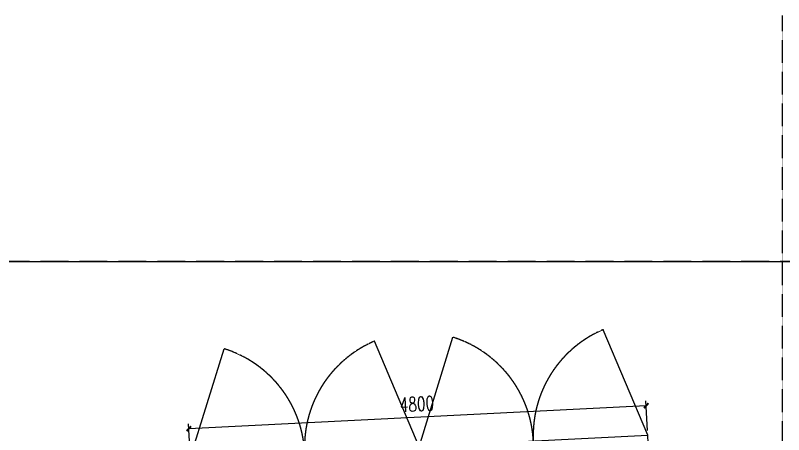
# Model space of a CAD drawing. Extents: x 220580 to 2027826, y -309201 to 71987.
# Drawn here: x 339158 to 347211, y -211343 to -206950 of the extents above; entities that cross this region are included whole.
import ezdxf

# ---------------------------------------------------------------- set-up
doc = ezdxf.new("R2010")
doc.units = 0
for name, pattern in [('__DASH', [0.35, 0.25, -0.1]), ('DASH', [0.35, 0.25, -0.1]), ('DOTE', [2.42, 2, -0.2, 0.02, -0.2])]:
    doc.linetypes.add(name, pattern=pattern)
for name, color, linetype in [('A-AXIS-DOTE', 14, 'DOTE'), ('A-AXIS-DP', 126, 'Continuous'), ('A-LIN-V', 9, 'Continuous'), ('DIM', 173, 'Continuous'), ('建-尺寸', 3, 'Continuous')]:
    doc.layers.add(name, color=color, linetype=linetype)
doc.styles.add('A-DIM_T3', font='SIMPLEX', dxfattribs={"width": 0.705882, "bigfont": 'GBCBIG'})
doc.dimstyles.new('A-DIM&&50', dxfattribs={"dimtxt": 148.75, "dimasz": 50, "dimexe": 125, "dimexo": 150, "dimgap": 63.125, "dimtad": 1, "dimdec": 0, "dimzin": 0, "dimdsep": 46, "dimtxsty": 'A-DIM_T3', "dimblk": 'ARCHTICK', "dimcen": 0.09, "dimclrt": 7, "dimazin": 2, "dimtfac": 1, "dimtdec": 0, "dimtix": 1, "dimtmove": 2, "dimatfit": 3, "dimfxl": 0, "dimtolj": 1, "dimtzin": 0, "dimarcsym": 0})

# ---------------------------------------------------------------- blocks, each defined once
blk = doc.blocks.new('G$C845E5159')
at = {"layer": 'A-AXIS-DOTE', "linetype": '__DASH', "ltscale": 2}
blk.add_line((8250, -3360.7), (8250, 6078.5), dxfattribs=at)
blk = doc.blocks.new('_ArchTick')
at = {"color": 0, "linetype": 'ByBlock', "const_width": 0.4}
blk.add_lwpolyline([(-0.5, -0.5), (0.5, 0.5)], dxfattribs=at)
blk = doc.blocks.new('*D369')
at = {"layer": 'Defpoints', "color": 0, "transparency": 16777216}
for p in [(-1772682.3, 580899.3), (-1777491.8, 580830.9), (-1772697.8, 580589.7)]:
    blk.add_point(p, dxfattribs=at)
at = {"layer": '建-尺寸', "color": 0, "lineweight": -2, "transparency": 16777216}
for p, q in [((-1777489.3, 580880.8), (-1777473.7, 581190.4)), ((-1777476.2, 581140.5), (-1772682.3, 580899.3)), ((-1772695.3, 580639.6), (-1772679.7, 580949.2))]:
    blk.add_line(p, q, dxfattribs=at)
at = {"layer": '建-尺寸', "color": 0, "lineweight": -2, "transparency": 16777216, "xscale": 50, "yscale": 50, "zscale": 50}
for p, rotation in [((-1777476.2, 581140.5), 177.1195904165195), ((-1772682.3, 580899.3), 357.1195904165195)]:
    blk.add_blockref('_ArchTick', p, dxfattribs=dict(at, rotation=rotation))
at = {"layer": '建-尺寸', "color": 7, "transparency": 16777216, "insert": (-1775072.3, 581157.2), "char_height": 148.75, "attachment_point": 5, "rotation": 357.11959, "style": 'A-DIM_T3'}
blk.add_mtext('\\A1;4800', dxfattribs=at)
blk = doc.blocks.new('20250821141233')
at = {"layer": 'A-AXIS-DOTE', "linetype": '__DASH', "ltscale": 2}
blk.add_line((110560.4, 14500), (-5335.3, 14500), dxfattribs=at)
blk = doc.blocks.new('1231534634654')
at = {"layer": 'A-LIN-V'}
blk.add_line((-1777491.8, 580830.9), (-1777504.3, 580581.2), dxfattribs=at)
for points in [[(-1777491.8, 580830.9), (-1777025.2, 581936.5)], [(-1775094.8, 580710.3), (-1775448, 581857.1)], [(-1775094.8, 580710.3), (-1774628.2, 581815.9)], [(-1772697.8, 580589.7), (-1773051.1, 581736.5)], [(-1777491.8, 580830.9), (-1772697.8, 580589.7)], [(-1772710.4, 580340), (-1772697.8, 580589.7)]]:
    blk.add_lwpolyline(points, dxfattribs=at)
at = {"layer": 'A-LIN-V', "linetype": 'DASH'}
for centre, start, end in [((-1777491.8, 580830.9), 357.11957, 67.11959), ((-1775094.8, 580710.3), 107.11959, 177.11961), ((-1775094.8, 580710.3), 357.11957, 67.11959), ((-1772697.8, 580589.7), 107.11959, 177.11961)]:
    blk.add_arc(centre, 1200, start, end, dxfattribs=at)
at = {"layer": '建-尺寸'}
dim = blk.add_aligned_dim(p1=(-1777491.8, 580830.9), p2=(-1772697.8, 580589.7), distance=310, dimstyle='A-DIM&&50', dxfattribs=at)
dim.commit()
dim.dimension.update_dxf_attribs({"geometry": '*D369', "text_midpoint": (-1775072.3, 581157.2)})
blk = doc.blocks.new('42432')
at = {"layer": 'A-LIN-V', "rotation": 5.760755105663479}
blk.add_blockref('1231534634654', (125748.8, 181213.9), dxfattribs=at)
blk = doc.blocks.new('A$Cc659754e')
at = {"layer": 'A-LIN-V'}
blk.add_blockref('42432', (1747410.4, -578307.5), dxfattribs=at)

msp = doc.modelspace()

# ---------------------------------------------------------------- linework, layer by layer
at = {"layer": 'A-LIN-V'}
msp.add_line((278527.5, -209529), (388848.2, -209529), dxfattribs=at)

# ---------------------------------------------------------------- block references
at = {"layer": 'A-AXIS-DP', "ltscale": 2800}
msp.add_blockref('20250821141233', (278948.2, -224029), dxfattribs=at)
at = {"layer": 'A-LIN-V'}
for name, p in [('G$C845E5159', (338948.2, -213029)), ('42432', (2042058.6, -792286.4))]:
    msp.add_blockref(name, p, dxfattribs=at)
at = {"layer": 'DIM', "ltscale": 2000}
msp.add_blockref('A$Cc659754e', (294648.2, -213979), dxfattribs=at)

doc.saveas('drawing.dxf')
